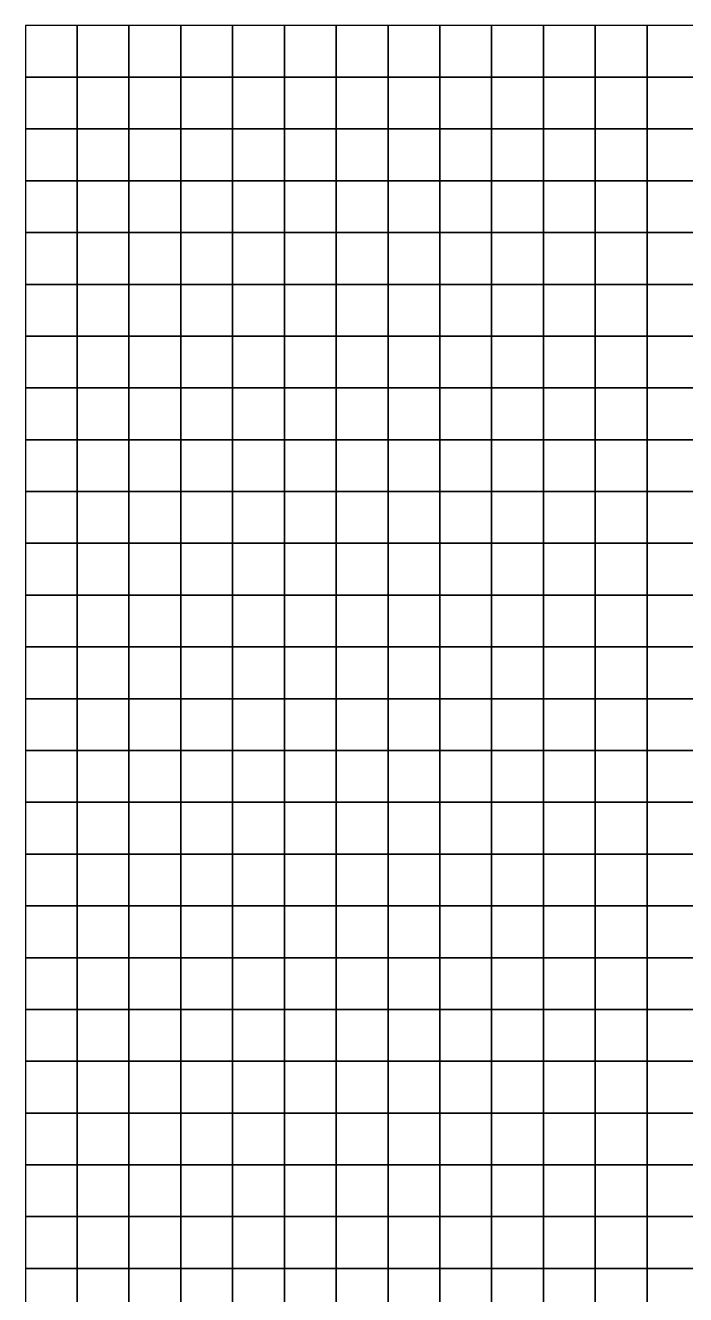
# Model space of a CAD drawing. Extents: x -32000 to 32000, y -32000 to 32000.
# Drawn here: x -32000 to -23843, y 16317 to 32000 of the extents above; entities that cross this region are included whole.
import ezdxf

# ---------------------------------------------------------------- set-up
doc = ezdxf.new("R2010")
doc.units = 0

msp = doc.modelspace()

# ---------------------------------------------------------------- linework, layer by layer
at = {"color": 1}
for points in [[(-32000, 31359.9961, 5097.1816), (-31360, 31359.9961, 5162.0684), (-31360, 32000), (-32000, 32000)], [(-31360, 31359.9961, 5162.0684), (-30720, 31359.9961, 5437.7554), (-30720, 32000), (-31360, 32000)], [(-30720, 31359.9961, 5437.7554), (-30080, 31359.9961, 5834.5679), (-30080, 32000), (-30720, 32000)], [(-30080, 31359.9961, 5834.5679), (-29440, 31359.9961, 5663.4302), (-29440, 32000), (-30080, 32000)], [(-29440, 31359.9961, 5663.4302), (-28800, 31359.9961, 5036.5762), (-28800, 32000), (-29440, 32000)], [(-28800, 31359.9961, 5036.5762), (-28160, 31359.9961, 4505.0884), (-28160, 32000), (-28800, 32000)], [(-28160, 31359.9961, 4505.0884), (-27520, 31359.9961, 3861.2915), (-27520, 32000), (-28160, 32000)], [(-27520, 31359.9961, 3861.2915), (-26880, 31359.9961, 3228.5823), (-26880, 32000), (-27520, 32000)], [(-26880, 31359.9961, 3228.5823), (-26240, 31359.9961, 2909.2935), (-26240, 32000), (-26880, 32000)], [(-26240, 31359.9961, 2909.2935), (-25600, 31359.9961, 2633.5693), (-25600, 32000), (-26240, 32000)], [(-25600, 31359.9961, 2633.5693), (-24960, 31359.9961, 2271.8357), (-24960, 32000), (-25600, 32000)], [(-24960, 31359.9961, 2271.8357), (-24320, 31359.9961, 2082.3611), (-24320, 32000), (-24960, 32000)], [(-24320, 31359.9961, 2082.3611), (-23680, 31359.9961, 2142.1033), (-23680, 32000), (-24320, 32000)], [(-32000, 30719.9961, 4813.6172), (-31360, 30719.9961, 4957.9424), (-31360, 31359.9961, 5162.0684), (-32000, 31359.9961, 5097.1816)], [(-31360, 30719.9961, 4957.9424), (-30720, 30719.9961, 5301.106), (-30720, 31359.9961, 5437.7554), (-31360, 31359.9961, 5162.0684)], [(-30720, 30719.9961, 5301.106), (-30080, 30719.9961, 5723.7813), (-30080, 31359.9961, 5834.5679), (-30720, 31359.9961, 5437.7554)], [(-30080, 30719.9961, 5723.7813), (-29440, 30719.9961, 5745.2559), (-29440, 31359.9961, 5663.4302), (-30080, 31359.9961, 5834.5679)], [(-29440, 30719.9961, 5745.2559), (-28800, 30719.9961, 5516.9048), (-28800, 31359.9961, 5036.5762), (-29440, 31359.9961, 5663.4302)], [(-28800, 30719.9961, 5516.9048), (-28160, 30719.9961, 5178.9829), (-28160, 31359.9961, 4505.0884), (-28800, 31359.9961, 5036.5762)], [(-28160, 30719.9961, 5178.9829), (-27520, 30719.9961, 4450.1167), (-27520, 31359.9961, 3861.2915), (-28160, 31359.9961, 4505.0884)], [(-27520, 30719.9961, 4450.1167), (-26880, 30719.9961, 3581.5974), (-26880, 31359.9961, 3228.5823), (-27520, 31359.9961, 3861.2915)], [(-26880, 30719.9961, 3581.5974), (-26240, 30719.9961, 3048.8745), (-26240, 31359.9961, 2909.2935), (-26880, 31359.9961, 3228.5823)], [(-26240, 30719.9961, 3048.8745), (-25600, 30719.9961, 2819.5901), (-25600, 31359.9961, 2633.5693), (-26240, 31359.9961, 2909.2935)], [(-25600, 30719.9961, 2819.5901), (-24960, 30719.9961, 2802.6511), (-24960, 31359.9961, 2271.8357), (-25600, 31359.9961, 2633.5693)], [(-24960, 30719.9961, 2802.6511), (-24320, 30719.9961, 2654.4028), (-24320, 31359.9961, 2082.3611), (-24960, 31359.9961, 2271.8357)], [(-24320, 30719.9961, 2654.4028), (-23680, 30719.9961, 2524.3857), (-23680, 31359.9961, 2142.1033), (-24320, 31359.9961, 2082.3611)], [(-32000, 30079.9961, 4884.0044), (-31360, 30079.9961, 4921.25), (-31360, 30719.9961, 4957.9424), (-32000, 30719.9961, 4813.6172)], [(-31360, 30079.9961, 4921.25), (-30720, 30079.9961, 5046.3403), (-30720, 30719.9961, 5301.106), (-31360, 30719.9961, 4957.9424)], [(-30720, 30079.9961, 5046.3403), (-30080, 30079.9961, 5269.6953), (-30080, 30719.9961, 5723.7813), (-30720, 30719.9961, 5301.106)], [(-30080, 30079.9961, 5269.6953), (-29440, 30079.9961, 5402.4482), (-29440, 30719.9961, 5745.2559), (-30080, 30719.9961, 5723.7813)], [(-29440, 30079.9961, 5402.4482), (-28800, 30079.9961, 5545.7593), (-28800, 30719.9961, 5516.9048), (-29440, 30719.9961, 5745.2559)], [(-28800, 30079.9961, 5545.7593), (-28160, 30079.9961, 5555.6343), (-28160, 30719.9961, 5178.9829), (-28800, 30719.9961, 5516.9048)], [(-28160, 30079.9961, 5555.6343), (-27520, 30079.9961, 4981.8804), (-27520, 30719.9961, 4450.1167), (-28160, 30719.9961, 5178.9829)], [(-27520, 30079.9961, 4981.8804), (-26880, 30079.9961, 4170.853), (-26880, 30719.9961, 3581.5974), (-27520, 30719.9961, 4450.1167)], [(-26880, 30079.9961, 4170.853), (-26240, 30079.9961, 3596.3677), (-26240, 30719.9961, 3048.8745), (-26880, 30719.9961, 3581.5974)], [(-26240, 30079.9961, 3596.3677), (-25600, 30079.9961, 3220.3423), (-25600, 30719.9961, 2819.5901), (-26240, 30719.9961, 3048.8745)], [(-25600, 30079.9961, 3220.3423), (-24960, 30079.9961, 3311.9861), (-24960, 30719.9961, 2802.6511), (-25600, 30719.9961, 2819.5901)], [(-24960, 30079.9961, 3311.9861), (-24320, 30079.9961, 3199.8572), (-24320, 30719.9961, 2654.4028), (-24960, 30719.9961, 2802.6511)], [(-24320, 30079.9961, 3199.8572), (-23680, 30079.9961, 2884.7847), (-23680, 30719.9961, 2524.3857), (-24320, 30719.9961, 2654.4028)], [(-32000, 29440, 4924.4321), (-31360, 29440, 4902.8008), (-31360, 30079.9961, 4921.25), (-32000, 30079.9961, 4884.0044)], [(-31360, 29440, 4902.8008), (-30720, 29440, 4908.5137), (-30720, 30079.9961, 5046.3403), (-31360, 30079.9961, 4921.25)], [(-30720, 29440, 4908.5137), (-30080, 29440, 4965.5693), (-30080, 30079.9961, 5269.6953), (-30720, 30079.9961, 5046.3403)], [(-30080, 29440, 4965.5693), (-29440, 29440, 5085.1763), (-29440, 30079.9961, 5402.4482), (-30080, 30079.9961, 5269.6953)], [(-29440, 29440, 5085.1763), (-28800, 29440, 5370.7896), (-28800, 30079.9961, 5545.7593), (-29440, 30079.9961, 5402.4482)], [(-28800, 29440, 5370.7896), (-28160, 29440, 5656.0991), (-28160, 30079.9961, 5555.6343), (-28800, 30079.9961, 5545.7593)], [(-28160, 29440, 5656.0991), (-27520, 29440, 5304.3179), (-27520, 30079.9961, 4981.8804), (-28160, 30079.9961, 5555.6343)], [(-27520, 29440, 5304.3179), (-26880, 29440, 4610.3164), (-26880, 30079.9961, 4170.853), (-27520, 30079.9961, 4981.8804)], [(-26880, 29440, 4610.3164), (-26240, 29440, 4153.1865), (-26240, 30079.9961, 3596.3677), (-26880, 30079.9961, 4170.853)], [(-26240, 29440, 4153.1865), (-25600, 29440, 3726.4783), (-25600, 30079.9961, 3220.3423), (-26240, 30079.9961, 3596.3677)], [(-25600, 29440, 3726.4783), (-24960, 29440, 3633.134), (-24960, 30079.9961, 3311.9861), (-25600, 30079.9961, 3220.3423)], [(-24960, 29440, 3633.134), (-24320, 29440, 3462.4221), (-24320, 30079.9961, 3199.8572), (-24960, 30079.9961, 3311.9861)], [(-24320, 29440, 3462.4221), (-23680, 29440, 3119.6563), (-23680, 30079.9961, 2884.7847), (-24320, 30079.9961, 3199.8572)], [(-32000, 28800, 4883.8467), (-31360, 28800, 4932.6523), (-31360, 29440, 4902.8008), (-32000, 29440, 4924.4321)], [(-31360, 28800, 4932.6523), (-30720, 28800, 4938.3413), (-30720, 29440, 4908.5137), (-31360, 29440, 4902.8008)], [(-30720, 28800, 4938.3413), (-30080, 28800, 4916.9932), (-30080, 29440, 4965.5693), (-30720, 29440, 4908.5137)], [(-30080, 28800, 4916.9932), (-29440, 28800, 5038.0288), (-29440, 29440, 5085.1763), (-30080, 29440, 4965.5693)], [(-29440, 28800, 5038.0288), (-28800, 28800, 5324.8071), (-28800, 29440, 5370.7896), (-29440, 29440, 5085.1763)], [(-28800, 28800, 5324.8071), (-28160, 28800, 5659.1646), (-28160, 29440, 5656.0991), (-28800, 29440, 5370.7896)], [(-28160, 28800, 5659.1646), (-27520, 28800, 5475.9478), (-27520, 29440, 5304.3179), (-28160, 29440, 5656.0991)], [(-27520, 28800, 5475.9478), (-26880, 28800, 4810.7656), (-26880, 29440, 4610.3164), (-27520, 29440, 5304.3179)], [(-26880, 28800, 4810.7656), (-26240, 28800, 4350.4741), (-26240, 29440, 4153.1865), (-26880, 29440, 4610.3164)], [(-26240, 28800, 4350.4741), (-25600, 28800, 4017.1299), (-25600, 29440, 3726.4783), (-26240, 29440, 4153.1865)], [(-25600, 28800, 4017.1299), (-24960, 28800, 3841.468), (-24960, 29440, 3633.134), (-25600, 29440, 3726.4783)], [(-24960, 28800, 3841.468), (-24320, 28800, 3607.5706), (-24320, 29440, 3462.4221), (-24960, 29440, 3633.134)], [(-24320, 28800, 3607.5706), (-23680, 28800, 3231.467), (-23680, 29440, 3119.6563), (-24320, 29440, 3462.4221)], [(-32000, 28160, 4927.7344), (-31360, 28160, 4873.8013), (-31360, 28800, 4932.6523), (-32000, 28800, 4883.8467)], [(-31360, 28160, 4873.8013), (-30720, 28160, 4885.502), (-30720, 28800, 4938.3413), (-31360, 28800, 4932.6523)], [(-30720, 28160, 4885.502), (-30080, 28160, 4913.0283), (-30080, 28800, 4916.9932), (-30720, 28800, 4938.3413)], [(-30080, 28160, 4913.0283), (-29440, 28160, 5056.4873), (-29440, 28800, 5038.0288), (-30080, 28800, 4916.9932)], [(-29440, 28160, 5056.4873), (-28800, 28160, 5203.6611), (-28800, 28800, 5324.8071), (-29440, 28800, 5038.0288)], [(-28800, 28160, 5203.6611), (-28160, 28160, 5329.521), (-28160, 28800, 5659.1646), (-28800, 28800, 5324.8071)], [(-28160, 28160, 5329.521), (-27520, 28160, 5441.6772), (-27520, 28800, 5475.9478), (-28160, 28800, 5659.1646)], [(-27520, 28160, 5441.6772), (-26880, 28160, 5011.9409), (-26880, 28800, 4810.7656), (-27520, 28800, 5475.9478)], [(-26880, 28160, 5011.9409), (-26240, 28160, 4512.0166), (-26240, 28800, 4350.4741), (-26880, 28800, 4810.7656)], [(-26240, 28160, 4512.0166), (-25600, 28160, 4129.8242), (-25600, 28800, 4017.1299), (-26240, 28800, 4350.4741)], [(-25600, 28160, 4129.8242), (-24960, 28160, 3933.1401), (-24960, 28800, 3841.468), (-25600, 28800, 4017.1299)], [(-24960, 28160, 3933.1401), (-24320, 28160, 3747.0063), (-24320, 28800, 3607.5706), (-24960, 28800, 3841.468)], [(-24320, 28160, 3747.0063), (-23680, 28160, 3428.0391), (-23680, 28800, 3231.467), (-24320, 28800, 3607.5706)], [(-32000, 27520, 4864.3701), (-31360, 27520, 4671.2251), (-31360, 28160, 4873.8013), (-32000, 28160, 4927.7344)], [(-31360, 27520, 4671.2251), (-30720, 27520, 4693.9419), (-30720, 28160, 4885.502), (-31360, 28160, 4873.8013)], [(-30720, 27520, 4693.9419), (-30080, 27520, 4872.7808), (-30080, 28160, 4913.0283), (-30720, 28160, 4885.502)], [(-30080, 27520, 4872.7808), (-29440, 27520, 5007.1348), (-29440, 28160, 5056.4873), (-30080, 28160, 4913.0283)], [(-29440, 27520, 5007.1348), (-28800, 27520, 4950.7246), (-28800, 28160, 5203.6611), (-29440, 28160, 5056.4873)], [(-28800, 27520, 4950.7246), (-28160, 27520, 4853.5112), (-28160, 28160, 5329.521), (-28800, 28160, 5203.6611)], [(-28160, 27520, 4853.5112), (-27520, 27520, 5096.6875), (-27520, 28160, 5441.6772), (-28160, 28160, 5329.521)], [(-27520, 27520, 5096.6875), (-26880, 27520, 5077.9033), (-26880, 28160, 5011.9409), (-27520, 28160, 5441.6772)], [(-26880, 27520, 5077.9033), (-26240, 27520, 4779.6743), (-26240, 28160, 4512.0166), (-26880, 28160, 5011.9409)], [(-26240, 27520, 4779.6743), (-25600, 27520, 4359.2202), (-25600, 28160, 4129.8242), (-26240, 28160, 4512.0166)], [(-25600, 27520, 4359.2202), (-24960, 27520, 3889.0823), (-24960, 28160, 3933.1401), (-25600, 28160, 4129.8242)], [(-24960, 27520, 3889.0823), (-24320, 27520, 3625.5027), (-24320, 28160, 3747.0063), (-24960, 28160, 3933.1401)], [(-24320, 27520, 3625.5027), (-23680, 27520, 3553.5259), (-23680, 28160, 3428.0391), (-24320, 28160, 3747.0063)], [(-32000, 26879.9961, 4611.7695), (-31360, 26879.9961, 4496.9604), (-31360, 27520, 4671.2251), (-32000, 27520, 4864.3701)], [(-31360, 26879.9961, 4496.9604), (-30720, 26879.9961, 4457.978), (-30720, 27520, 4693.9419), (-31360, 27520, 4671.2251)], [(-30720, 26879.9961, 4457.978), (-30080, 26879.9961, 4556.1421), (-30080, 27520, 4872.7808), (-30720, 27520, 4693.9419)], [(-30080, 26879.9961, 4556.1421), (-29440, 26879.9961, 4694.5044), (-29440, 27520, 5007.1348), (-30080, 27520, 4872.7808)], [(-29440, 26879.9961, 4694.5044), (-28800, 26879.9961, 4732.9531), (-28800, 27520, 4950.7246), (-29440, 27520, 5007.1348)], [(-28800, 26879.9961, 4732.9531), (-28160, 26879.9961, 4653.335), (-28160, 27520, 4853.5112), (-28800, 27520, 4950.7246)], [(-28160, 26879.9961, 4653.335), (-27520, 26879.9961, 4837.5107), (-27520, 27520, 5096.6875), (-28160, 27520, 4853.5112)], [(-27520, 26879.9961, 4837.5107), (-26880, 26879.9961, 5139.2881), (-26880, 27520, 5077.9033), (-27520, 27520, 5096.6875)], [(-26880, 26879.9961, 5139.2881), (-26240, 26879.9961, 5002.9424), (-26240, 27520, 4779.6743), (-26880, 27520, 5077.9033)], [(-26240, 26879.9961, 5002.9424), (-25600, 26879.9961, 4450.3027), (-25600, 27520, 4359.2202), (-26240, 27520, 4779.6743)], [(-25600, 26879.9961, 4450.3027), (-24960, 26879.9961, 3865.0547), (-24960, 27520, 3889.0823), (-25600, 27520, 4359.2202)], [(-24960, 26879.9961, 3865.0547), (-24320, 26879.9961, 3652.9785), (-24320, 27520, 3625.5027), (-24960, 27520, 3889.0823)], [(-24320, 26879.9961, 3652.9785), (-23680, 26879.9961, 3599.6108), (-23680, 27520, 3553.5259), (-24320, 27520, 3625.5027)], [(-32000, 26239.9961, 4150.2998), (-31360, 26239.9961, 4220.3784), (-31360, 26879.9961, 4496.9604), (-32000, 26879.9961, 4611.7695)], [(-31360, 26239.9961, 4220.3784), (-30720, 26239.9961, 4244.1553), (-30720, 26879.9961, 4457.978), (-31360, 26879.9961, 4496.9604)], [(-30720, 26239.9961, 4244.1553), (-30080, 26239.9961, 4283.7124), (-30080, 26879.9961, 4556.1421), (-30720, 26879.9961, 4457.978)], [(-30080, 26239.9961, 4283.7124), (-29440, 26239.9961, 4395.6357), (-29440, 26879.9961, 4694.5044), (-30080, 26879.9961, 4556.1421)], [(-29440, 26239.9961, 4395.6357), (-28800, 26239.9961, 4524.8677), (-28800, 26879.9961, 4732.9531), (-29440, 26879.9961, 4694.5044)], [(-28800, 26239.9961, 4524.8677), (-28160, 26239.9961, 4600.8291), (-28160, 26879.9961, 4653.335), (-28800, 26879.9961, 4732.9531)], [(-28160, 26239.9961, 4600.8291), (-27520, 26239.9961, 4717.6006), (-27520, 26879.9961, 4837.5107), (-28160, 26879.9961, 4653.335)], [(-27520, 26239.9961, 4717.6006), (-26880, 26239.9961, 4996.2651), (-26880, 26879.9961, 5139.2881), (-27520, 26879.9961, 4837.5107)], [(-26880, 26239.9961, 4996.2651), (-26240, 26239.9961, 5050.3965), (-26240, 26879.9961, 5002.9424), (-26880, 26879.9961, 5139.2881)], [(-26240, 26239.9961, 5050.3965), (-25600, 26239.9961, 4641.5015), (-25600, 26879.9961, 4450.3027), (-26240, 26879.9961, 5002.9424)], [(-25600, 26239.9961, 4641.5015), (-24960, 26239.9961, 4252.4746), (-24960, 26879.9961, 3865.0547), (-25600, 26879.9961, 4450.3027)], [(-24960, 26239.9961, 4252.4746), (-24320, 26239.9961, 3915.6411), (-24320, 26879.9961, 3652.9785), (-24960, 26879.9961, 3865.0547)], [(-24320, 26239.9961, 3915.6411), (-23680, 26239.9961, 3584.6458), (-23680, 26879.9961, 3599.6108), (-24320, 26879.9961, 3652.9785)], [(-32000, 25600, 3751.5869), (-31360, 25600, 3932.991), (-31360, 26239.9961, 4220.3784), (-32000, 26239.9961, 4150.2998)], [(-31360, 25600, 3932.991), (-30720, 25600, 4090.5247), (-30720, 26239.9961, 4244.1553), (-31360, 26239.9961, 4220.3784)], [(-30720, 25600, 4090.5247), (-30080, 25600, 4183.5283), (-30080, 26239.9961, 4283.7124), (-30720, 26239.9961, 4244.1553)], [(-30080, 25600, 4183.5283), (-29440, 25600, 4181.7197), (-29440, 26239.9961, 4395.6357), (-30080, 26239.9961, 4283.7124)], [(-29440, 25600, 4181.7197), (-28800, 25600, 4249.2456), (-28800, 26239.9961, 4524.8677), (-29440, 26239.9961, 4395.6357)], [(-28800, 25600, 4249.2456), (-28160, 25600, 4439.7905), (-28160, 26239.9961, 4600.8291), (-28800, 26239.9961, 4524.8677)], [(-28160, 25600, 4439.7905), (-27520, 25600, 4613.8311), (-27520, 26239.9961, 4717.6006), (-28160, 26239.9961, 4600.8291)], [(-27520, 25600, 4613.8311), (-26880, 25600, 4871.8574), (-26880, 26239.9961, 4996.2651), (-27520, 26239.9961, 4717.6006)], [(-26880, 25600, 4871.8574), (-26240, 25600, 5142.9458), (-26240, 26239.9961, 5050.3965), (-26880, 26239.9961, 4996.2651)], [(-26240, 25600, 5142.9458), (-25600, 25600, 5014.6831), (-25600, 26239.9961, 4641.5015), (-26240, 26239.9961, 5050.3965)], [(-25600, 25600, 5014.6831), (-24960, 25600, 4673.8281), (-24960, 26239.9961, 4252.4746), (-25600, 26239.9961, 4641.5015)], [(-24960, 25600, 4673.8281), (-24320, 25600, 4139.9185), (-24320, 26239.9961, 3915.6411), (-24960, 26239.9961, 4252.4746)], [(-24320, 25600, 4139.9185), (-23680, 25600, 3843.8003), (-23680, 26239.9961, 3584.6458), (-24320, 26239.9961, 3915.6411)], [(-32000, 24960, 3835.7891), (-31360, 24960, 3917.5776), (-31360, 25600, 3932.991), (-32000, 25600, 3751.5869)], [(-31360, 24960, 3917.5776), (-30720, 24960, 4006.4407), (-30720, 25600, 4090.5247), (-31360, 25600, 3932.991)], [(-30720, 24960, 4006.4407), (-30080, 24960, 4069.0803), (-30080, 25600, 4183.5283), (-30720, 25600, 4090.5247)], [(-30080, 24960, 4069.0803), (-29440, 24960, 3919.4175), (-29440, 25600, 4181.7197), (-30080, 25600, 4183.5283)], [(-29440, 24960, 3919.4175), (-28800, 24960, 3849.1306), (-28800, 25600, 4249.2456), (-29440, 25600, 4181.7197)], [(-28800, 24960, 3849.1306), (-28160, 24960, 4108.8735), (-28160, 25600, 4439.7905), (-28800, 25600, 4249.2456)], [(-28160, 24960, 4108.8735), (-27520, 24960, 4336.9771), (-27520, 25600, 4613.8311), (-28160, 25600, 4439.7905)], [(-27520, 24960, 4336.9771), (-26880, 24960, 4597.6855), (-26880, 25600, 4871.8574), (-27520, 25600, 4613.8311)], [(-26880, 24960, 4597.6855), (-26240, 24960, 4981.0259), (-26240, 25600, 5142.9458), (-26880, 25600, 4871.8574)], [(-26240, 24960, 4981.0259), (-25600, 24960, 5064.1416), (-25600, 25600, 5014.6831), (-26240, 25600, 5142.9458)], [(-25600, 24960, 5064.1416), (-24960, 24960, 4860.7466), (-24960, 25600, 4673.8281), (-25600, 25600, 5014.6831)], [(-24960, 24960, 4860.7466), (-24320, 24960, 4587.2505), (-24320, 25600, 4139.9185), (-24960, 25600, 4673.8281)], [(-24320, 24960, 4587.2505), (-23680, 24960, 4342.2925), (-23680, 25600, 3843.8003), (-24320, 25600, 4139.9185)], [(-32000, 24320, 3567.7686), (-31360, 24320, 3687.5215), (-31360, 24960, 3917.5776), (-32000, 24960, 3835.7891)], [(-31360, 24320, 3687.5215), (-30720, 24320, 3748.7405), (-30720, 24960, 4006.4407), (-31360, 24960, 3917.5776)], [(-30720, 24320, 3748.7405), (-30080, 24320, 3727.2197), (-30080, 24960, 4069.0803), (-30720, 24960, 4006.4407)], [(-30080, 24320, 3727.2197), (-29440, 24320, 3586.2197), (-29440, 24960, 3919.4175), (-30080, 24960, 4069.0803)], [(-29440, 24320, 3586.2197), (-28800, 24320, 3632.3147), (-28800, 24960, 3849.1306), (-29440, 24960, 3919.4175)], [(-28800, 24320, 3632.3147), (-28160, 24320, 3958.8784), (-28160, 24960, 4108.8735), (-28800, 24960, 3849.1306)], [(-28160, 24320, 3958.8784), (-27520, 24320, 4180.6396), (-27520, 24960, 4336.9771), (-28160, 24960, 4108.8735)], [(-27520, 24320, 4180.6396), (-26880, 24320, 4459.9644), (-26880, 24960, 4597.6855), (-27520, 24960, 4336.9771)], [(-26880, 24320, 4459.9644), (-26240, 24320, 4929.4897), (-26240, 24960, 4981.0259), (-26880, 24960, 4597.6855)], [(-26240, 24320, 4929.4897), (-25600, 24320, 5217.8154), (-25600, 24960, 5064.1416), (-26240, 24960, 4981.0259)], [(-25600, 24320, 5217.8154), (-24960, 24320, 5098.7114), (-24960, 24960, 4860.7466), (-25600, 24960, 5064.1416)], [(-24960, 24320, 5098.7114), (-24320, 24320, 4931.104), (-24320, 24960, 4587.2505), (-24960, 24960, 4860.7466)], [(-24320, 24320, 4931.104), (-23680, 24320, 4689.2168), (-23680, 24960, 4342.2925), (-24320, 24960, 4587.2505)], [(-32000, 23680, 2933.6819), (-31360, 23680, 3182.3203), (-31360, 24320, 3687.5215), (-32000, 24320, 3567.7686)], [(-31360, 23680, 3182.3203), (-30720, 23680, 3396.7185), (-30720, 24320, 3748.7405), (-31360, 24320, 3687.5215)], [(-30720, 23680, 3396.7185), (-30080, 23680, 3392.355), (-30080, 24320, 3727.2197), (-30720, 24320, 3748.7405)], [(-30080, 23680, 3392.355), (-29440, 23680, 3404.9915), (-29440, 24320, 3586.2197), (-30080, 24320, 3727.2197)], [(-29440, 23680, 3404.9915), (-28800, 23680, 3641.814), (-28800, 24320, 3632.3147), (-29440, 24320, 3586.2197)], [(-28800, 23680, 3641.814), (-28160, 23680, 3976.4009), (-28160, 24320, 3958.8784), (-28800, 24320, 3632.3147)], [(-28160, 23680, 3976.4009), (-27520, 23680, 4290.3979), (-27520, 24320, 4180.6396), (-28160, 24320, 3958.8784)], [(-27520, 23680, 4290.3979), (-26880, 23680, 4616.9048), (-26880, 24320, 4459.9644), (-27520, 24320, 4180.6396)], [(-26880, 23680, 4616.9048), (-26240, 23680, 5003.2837), (-26240, 24320, 4929.4897), (-26880, 24320, 4459.9644)], [(-26240, 23680, 5003.2837), (-25600, 23680, 5266.9722), (-25600, 24320, 5217.8154), (-26240, 24320, 4929.4897)], [(-25600, 23680, 5266.9722), (-24960, 23680, 5166.0381), (-24960, 24320, 5098.7114), (-25600, 24320, 5217.8154)], [(-24960, 23680, 5166.0381), (-24320, 23680, 4993.623), (-24320, 24320, 4931.104), (-24960, 24320, 5098.7114)], [(-24320, 23680, 4993.623), (-23680, 23680, 4919.0537), (-23680, 24320, 4689.2168), (-24320, 24320, 4931.104)], [(-32000, 23039.9961, 2901.8931), (-31360, 23039.9961, 3143.5042), (-31360, 23680, 3182.3203), (-32000, 23680, 2933.6819)], [(-31360, 23039.9961, 3143.5042), (-30720, 23039.9961, 3305.6912), (-30720, 23680, 3396.7185), (-31360, 23680, 3182.3203)], [(-30720, 23039.9961, 3305.6912), (-30080, 23039.9961, 3308.8914), (-30080, 23680, 3392.355), (-30720, 23680, 3396.7185)], [(-30080, 23039.9961, 3308.8914), (-29440, 23039.9961, 3347.5105), (-29440, 23680, 3404.9915), (-30080, 23680, 3392.355)], [(-29440, 23039.9961, 3347.5105), (-28800, 23039.9961, 3479.52), (-28800, 23680, 3641.814), (-29440, 23680, 3404.9915)], [(-28800, 23039.9961, 3479.52), (-28160, 23039.9961, 3755.7229), (-28160, 23680, 3976.4009), (-28800, 23680, 3641.814)], [(-28160, 23039.9961, 3755.7229), (-27520, 23039.9961, 4203.5879), (-27520, 23680, 4290.3979), (-28160, 23680, 3976.4009)], [(-27520, 23039.9961, 4203.5879), (-26880, 23039.9961, 4545.9683), (-26880, 23680, 4616.9048), (-27520, 23680, 4290.3979)], [(-26880, 23039.9961, 4545.9683), (-26240, 23039.9961, 4801.7065), (-26240, 23680, 5003.2837), (-26880, 23680, 4616.9048)], [(-26240, 23039.9961, 4801.7065), (-25600, 23039.9961, 5137.6445), (-25600, 23680, 5266.9722), (-26240, 23680, 5003.2837)], [(-25600, 23039.9961, 5137.6445), (-24960, 23039.9961, 5187.8091), (-24960, 23680, 5166.0381), (-25600, 23680, 5266.9722)], [(-24960, 23039.9961, 5187.8091), (-24320, 23039.9961, 5070.2852), (-24320, 23680, 4993.623), (-24960, 23680, 5166.0381)], [(-24320, 23039.9961, 5070.2852), (-23680, 23039.9961, 5039.0435), (-23680, 23680, 4919.0537), (-24320, 23680, 4993.623)], [(-32000, 22399.9961, 3139.0215), (-31360, 22399.9961, 3328.3157), (-31360, 23039.9961, 3143.5042), (-32000, 23039.9961, 2901.8931)], [(-31360, 22399.9961, 3328.3157), (-30720, 22399.9961, 3383.3552), (-30720, 23039.9961, 3305.6912), (-31360, 23039.9961, 3143.5042)], [(-30720, 22399.9961, 3383.3552), (-30080, 22399.9961, 3310.2168), (-30080, 23039.9961, 3308.8914), (-30720, 23039.9961, 3305.6912)], [(-30080, 22399.9961, 3310.2168), (-29440, 22399.9961, 3340.0107), (-29440, 23039.9961, 3347.5105), (-30080, 23039.9961, 3308.8914)], [(-29440, 22399.9961, 3340.0107), (-28800, 22399.9961, 3456.9233), (-28800, 23039.9961, 3479.52), (-29440, 23039.9961, 3347.5105)], [(-28800, 22399.9961, 3456.9233), (-28160, 22399.9961, 3611.9128), (-28160, 23039.9961, 3755.7229), (-28800, 23039.9961, 3479.52)], [(-28160, 22399.9961, 3611.9128), (-27520, 22399.9961, 3710.3333), (-27520, 23039.9961, 4203.5879), (-28160, 23039.9961, 3755.7229)], [(-27520, 22399.9961, 3710.3333), (-26880, 22399.9961, 4041.291), (-26880, 23039.9961, 4545.9683), (-27520, 23039.9961, 4203.5879)], [(-26880, 22399.9961, 4041.291), (-26240, 22399.9961, 4643.5137), (-26240, 23039.9961, 4801.7065), (-26880, 23039.9961, 4545.9683)], [(-26240, 22399.9961, 4643.5137), (-25600, 22399.9961, 5219.5928), (-25600, 23039.9961, 5137.6445), (-26240, 23039.9961, 4801.7065)], [(-25600, 22399.9961, 5219.5928), (-24960, 22399.9961, 5264.897), (-24960, 23039.9961, 5187.8091), (-25600, 23039.9961, 5137.6445)], [(-24960, 22399.9961, 5264.897), (-24320, 22399.9961, 4943.9287), (-24320, 23039.9961, 5070.2852), (-24960, 23039.9961, 5187.8091)], [(-24320, 22399.9961, 4943.9287), (-23680, 22399.9961, 4831.5293), (-23680, 23039.9961, 5039.0435), (-24320, 23039.9961, 5070.2852)], [(-32000, 21760, 3330.9958), (-31360, 21760, 3408.6963), (-31360, 22399.9961, 3328.3157), (-32000, 22399.9961, 3139.0215)], [(-31360, 21760, 3408.6963), (-30720, 21760, 3380.4805), (-30720, 22399.9961, 3383.3552), (-31360, 22399.9961, 3328.3157)], [(-30720, 21760, 3380.4805), (-30080, 21760, 3313.4167), (-30080, 22399.9961, 3310.2168), (-30720, 22399.9961, 3383.3552)], [(-30080, 21760, 3313.4167), (-29440, 21760, 3334.9949), (-29440, 22399.9961, 3340.0107), (-30080, 22399.9961, 3310.2168)], [(-29440, 21760, 3334.9949), (-28800, 21760, 3489.2822), (-28800, 22399.9961, 3456.9233), (-29440, 22399.9961, 3340.0107)], [(-28800, 21760, 3489.2822), (-28160, 21760, 3589.7664), (-28160, 22399.9961, 3611.9128), (-28800, 22399.9961, 3456.9233)], [(-28160, 21760, 3589.7664), (-27520, 21760, 3592.9661), (-27520, 22399.9961, 3710.3333), (-28160, 22399.9961, 3611.9128)], [(-27520, 21760, 3592.9661), (-26880, 21760, 3881.6025), (-26880, 22399.9961, 4041.291), (-27520, 22399.9961, 3710.3333)], [(-26880, 21760, 3881.6025), (-26240, 21760, 4665.0361), (-26240, 22399.9961, 4643.5137), (-26880, 22399.9961, 4041.291)], [(-26240, 21760, 4665.0361), (-25600, 21760, 5358.6279), (-25600, 22399.9961, 5219.5928), (-26240, 22399.9961, 4643.5137)], [(-25600, 21760, 5358.6279), (-24960, 21760, 5311.376), (-24960, 22399.9961, 5264.897), (-25600, 22399.9961, 5219.5928)], [(-24960, 21760, 5311.376), (-24320, 21760, 4727.5049), (-24320, 22399.9961, 4943.9287), (-24960, 22399.9961, 5264.897)], [(-24320, 21760, 4727.5049), (-23680, 21760, 4299.8384), (-23680, 22399.9961, 4831.5293), (-24320, 22399.9961, 4943.9287)], [(-32000, 21120, 3097.8955), (-31360, 21120, 3297.3411), (-31360, 21760, 3408.6963), (-32000, 21760, 3330.9958)], [(-31360, 21120, 3297.3411), (-30720, 21120, 3434.9473), (-30720, 21760, 3380.4805), (-31360, 21760, 3408.6963)], [(-30720, 21120, 3434.9473), (-30080, 21120, 3367.0205), (-30080, 21760, 3313.4167), (-30720, 21760, 3380.4805)], [(-30080, 21120, 3367.0205), (-29440, 21120, 3367.907), (-29440, 21760, 3334.9949), (-30080, 21760, 3313.4167)], [(-29440, 21120, 3367.907), (-28800, 21120, 3592.7939), (-28800, 21760, 3489.2822), (-29440, 21760, 3334.9949)], [(-28800, 21120, 3592.7939), (-28160, 21120, 3887.4614), (-28160, 21760, 3589.7664), (-28800, 21760, 3489.2822)], [(-28160, 21120, 3887.4614), (-27520, 21120, 4177.543), (-27520, 21760, 3592.9661), (-28160, 21760, 3589.7664)], [(-27520, 21120, 4177.543), (-26880, 21120, 4450.8691), (-26880, 21760, 3881.6025), (-27520, 21760, 3592.9661)], [(-26880, 21120, 4450.8691), (-26240, 21120, 4957.7324), (-26240, 21760, 4665.0361), (-26880, 21760, 3881.6025)], [(-26240, 21120, 4957.7324), (-25600, 21120, 5447.4878), (-25600, 21760, 5358.6279), (-26240, 21760, 4665.0361)], [(-25600, 21120, 5447.4878), (-24960, 21120, 5157.897), (-24960, 21760, 5311.376), (-25600, 21760, 5358.6279)], [(-24960, 21120, 5157.897), (-24320, 21120, 4415.7739), (-24320, 21760, 4727.5049), (-24960, 21760, 5311.376)], [(-24320, 21120, 4415.7739), (-23680, 21120, 3750.196), (-23680, 21760, 4299.8384), (-24320, 21760, 4727.5049)], [(-32000, 20480, 2619.2866), (-31360, 20480, 2939.832), (-31360, 21120, 3297.3411), (-32000, 21120, 3097.8955)], [(-31360, 20480, 2939.832), (-30720, 20480, 3392.7346), (-30720, 21120, 3434.9473), (-31360, 21120, 3297.3411)], [(-30720, 20480, 3392.7346), (-30080, 20480, 3528.5588), (-30080, 21120, 3367.0205), (-30720, 21120, 3434.9473)], [(-30080, 20480, 3528.5588), (-29440, 20480, 3546.1543), (-29440, 21120, 3367.907), (-30080, 21120, 3367.0205)], [(-29440, 20480, 3546.1543), (-28800, 20480, 3801.9939), (-28800, 21120, 3592.7939), (-29440, 21120, 3367.907)], [(-28800, 20480, 3801.9939), (-28160, 20480, 4215.6172), (-28160, 21120, 3887.4614), (-28800, 21120, 3592.7939)], [(-28160, 20480, 4215.6172), (-27520, 20480, 4678.627), (-27520, 21120, 4177.543), (-28160, 21120, 3887.4614)], [(-27520, 20480, 4678.627), (-26880, 20480, 5076.6768), (-26880, 21120, 4450.8691), (-27520, 21120, 4177.543)], [(-26880, 20480, 5076.6768), (-26240, 20480, 5350.0986), (-26240, 21120, 4957.7324), (-26880, 21120, 4450.8691)], [(-26240, 20480, 5350.0986), (-25600, 20480, 5534.2661), (-25600, 21120, 5447.4878), (-26240, 21120, 4957.7324)], [(-25600, 20480, 5534.2661), (-24960, 20480, 4994.5791), (-24960, 21120, 5157.897), (-25600, 21120, 5447.4878)], [(-24960, 20480, 4994.5791), (-24320, 20480, 3977.5981), (-24320, 21120, 4415.7739), (-24960, 21120, 5157.897)], [(-24320, 20480, 3977.5981), (-23680, 20480, 3376.1631), (-23680, 21120, 3750.196), (-24320, 21120, 4415.7739)], [(-32000, 19840, 2836.363), (-31360, 19840, 2914.4414), (-31360, 20480, 2939.832), (-32000, 20480, 2619.2866)], [(-31360, 19840, 2914.4414), (-30720, 19840, 3214.936), (-30720, 20480, 3392.7346), (-31360, 20480, 2939.832)], [(-30720, 19840, 3214.936), (-30080, 19840, 3531.9927), (-30080, 20480, 3528.5588), (-30720, 20480, 3392.7346)], [(-30080, 19840, 3531.9927), (-29440, 19840, 3712.0144), (-29440, 20480, 3546.1543), (-30080, 20480, 3528.5588)], [(-29440, 19840, 3712.0144), (-28800, 19840, 4051.4324), (-28800, 20480, 3801.9939), (-29440, 20480, 3546.1543)], [(-28800, 19840, 4051.4324), (-28160, 19840, 4494.4517), (-28160, 20480, 4215.6172), (-28800, 20480, 3801.9939)], [(-28160, 19840, 4494.4517), (-27520, 19840, 4802.2417), (-27520, 20480, 4678.627), (-28160, 20480, 4215.6172)], [(-27520, 19840, 4802.2417), (-26880, 19840, 5047.4863), (-26880, 20480, 5076.6768), (-27520, 20480, 4678.627)], [(-26880, 19840, 5047.4863), (-26240, 19840, 5305.8828), (-26240, 20480, 5350.0986), (-26880, 20480, 5076.6768)], [(-26240, 19840, 5305.8828), (-25600, 19840, 5535.0776), (-25600, 20480, 5534.2661), (-26240, 20480, 5350.0986)], [(-25600, 19840, 5535.0776), (-24960, 19840, 5093.6416), (-24960, 20480, 4994.5791), (-25600, 20480, 5534.2661)], [(-24960, 19840, 5093.6416), (-24320, 19840, 4112.4634), (-24320, 20480, 3977.5981), (-24960, 20480, 4994.5791)], [(-24320, 19840, 4112.4634), (-23680, 19840, 3495.5959), (-23680, 20480, 3376.1631), (-24320, 20480, 3977.5981)], [(-32000, 19199.9961, 3113.374), (-31360, 19199.9961, 3144.8855), (-31360, 19840, 2914.4414), (-32000, 19840, 2836.363)], [(-31360, 19199.9961, 3144.8855), (-30720, 19199.9961, 3299.1304), (-30720, 19840, 3214.936), (-31360, 19840, 2914.4414)], [(-30720, 19199.9961, 3299.1304), (-30080, 19199.9961, 3616.3132), (-30080, 19840, 3531.9927), (-30720, 19840, 3214.936)], [(-30080, 19199.9961, 3616.3132), (-29440, 19199.9961, 3908.73), (-29440, 19840, 3712.0144), (-30080, 19840, 3531.9927)], [(-29440, 19199.9961, 3908.73), (-28800, 19199.9961, 4297.2266), (-28800, 19840, 4051.4324), (-29440, 19840, 3712.0144)], [(-28800, 19199.9961, 4297.2266), (-28160, 19199.9961, 4693.6709), (-28160, 19840, 4494.4517), (-28800, 19840, 4051.4324)], [(-28160, 19199.9961, 4693.6709), (-27520, 19199.9961, 4835.2974), (-27520, 19840, 4802.2417), (-28160, 19840, 4494.4517)], [(-27520, 19199.9961, 4835.2974), (-26880, 19199.9961, 4931.917), (-26880, 19840, 5047.4863), (-27520, 19840, 4802.2417)], [(-26880, 19199.9961, 4931.917), (-26240, 19199.9961, 5291.2974), (-26240, 19840, 5305.8828), (-26880, 19840, 5047.4863)], [(-26240, 19199.9961, 5291.2974), (-25600, 19199.9961, 5593.7456), (-25600, 19840, 5535.0776), (-26240, 19840, 5305.8828)], [(-25600, 19199.9961, 5593.7456), (-24960, 19199.9961, 5149.5371), (-24960, 19840, 5093.6416), (-25600, 19840, 5535.0776)], [(-24960, 19199.9961, 5149.5371), (-24320, 19199.9961, 4281.1685), (-24320, 19840, 4112.4634), (-24960, 19840, 5093.6416)], [(-24320, 19199.9961, 4281.1685), (-23680, 19199.9961, 3677.5491), (-23680, 19840, 3495.5959), (-24320, 19840, 4112.4634)], [(-32000, 18559.9961, 3393.0615), (-31360, 18559.9961, 3545.8782), (-31360, 19199.9961, 3144.8855), (-32000, 19199.9961, 3113.374)], [(-31360, 18559.9961, 3545.8782), (-30720, 18559.9961, 3710.0669), (-30720, 19199.9961, 3299.1304), (-31360, 19199.9961, 3144.8855)], [(-30720, 18559.9961, 3710.0669), (-30080, 18559.9961, 3965.3931), (-30080, 19199.9961, 3616.3132), (-30720, 19199.9961, 3299.1304)], [(-30080, 18559.9961, 3965.3931), (-29440, 18559.9961, 4071.2327), (-29440, 19199.9961, 3908.73), (-30080, 19199.9961, 3616.3132)], [(-29440, 18559.9961, 4071.2327), (-28800, 18559.9961, 4148.4258), (-28800, 19199.9961, 4297.2266), (-29440, 19199.9961, 3908.73)], [(-28800, 18559.9961, 4148.4258), (-28160, 18559.9961, 4394.7378), (-28160, 19199.9961, 4693.6709), (-28800, 19199.9961, 4297.2266)], [(-28160, 18559.9961, 4394.7378), (-27520, 18559.9961, 4742.9048), (-27520, 19199.9961, 4835.2974), (-28160, 19199.9961, 4693.6709)], [(-27520, 18559.9961, 4742.9048), (-26880, 18559.9961, 5079.29), (-26880, 19199.9961, 4931.917), (-27520, 19199.9961, 4835.2974)], [(-26880, 18559.9961, 5079.29), (-26240, 18559.9961, 5488.6411), (-26240, 19199.9961, 5291.2974), (-26880, 19199.9961, 4931.917)], [(-26240, 18559.9961, 5488.6411), (-25600, 18559.9961, 5661.3477), (-25600, 19199.9961, 5593.7456), (-26240, 19199.9961, 5291.2974)], [(-25600, 18559.9961, 5661.3477), (-24960, 18559.9961, 5172.9951), (-24960, 19199.9961, 5149.5371), (-25600, 19199.9961, 5593.7456)], [(-24960, 18559.9961, 5172.9951), (-24320, 18559.9961, 4489.2061), (-24320, 19199.9961, 4281.1685), (-24960, 19199.9961, 5149.5371)], [(-24320, 18559.9961, 4489.2061), (-23680, 18559.9961, 4017.0842), (-23680, 19199.9961, 3677.5491), (-24320, 19199.9961, 4281.1685)], [(-32000, 17920, 3598.2856), (-31360, 17920, 3710.6216), (-31360, 18559.9961, 3545.8782), (-32000, 18559.9961, 3393.0615)], [(-31360, 17920, 3710.6216), (-30720, 17920, 3870.3945), (-30720, 18559.9961, 3710.0669), (-31360, 18559.9961, 3545.8782)], [(-30720, 17920, 3870.3945), (-30080, 17920, 4048.6003), (-30080, 18559.9961, 3965.3931), (-30720, 18559.9961, 3710.0669)], [(-30080, 17920, 4048.6003), (-29440, 17920, 4049.3801), (-29440, 18559.9961, 4071.2327), (-30080, 18559.9961, 3965.3931)], [(-29440, 17920, 4049.3801), (-28800, 17920, 3931.7126), (-28800, 18559.9961, 4148.4258), (-29440, 18559.9961, 4071.2327)], [(-28800, 17920, 3931.7126), (-28160, 17920, 4052.5181), (-28160, 18559.9961, 4394.7378), (-28800, 18559.9961, 4148.4258)], [(-28160, 17920, 4052.5181), (-27520, 17920, 4454.7646), (-27520, 18559.9961, 4742.9048), (-28160, 18559.9961, 4394.7378)], [(-27520, 17920, 4454.7646), (-26880, 17920, 4939.8149), (-26880, 18559.9961, 5079.29), (-27520, 18559.9961, 4742.9048)], [(-26880, 17920, 4939.8149), (-26240, 17920, 5419.6367), (-26240, 18559.9961, 5488.6411), (-26880, 18559.9961, 5079.29)], [(-26240, 17920, 5419.6367), (-25600, 17920, 5447.8247), (-25600, 18559.9961, 5661.3477), (-26240, 18559.9961, 5488.6411)], [(-25600, 17920, 5447.8247), (-24960, 17920, 4931.4478), (-24960, 18559.9961, 5172.9951), (-25600, 18559.9961, 5661.3477)], [(-24960, 17920, 4931.4478), (-24320, 17920, 4454.8804), (-24320, 18559.9961, 4489.2061), (-24960, 18559.9961, 5172.9951)], [(-24320, 17920, 4454.8804), (-23680, 17920, 4125.2285), (-23680, 18559.9961, 4017.0842), (-24320, 18559.9961, 4489.2061)], [(-32000, 17280, 3436.1787), (-31360, 17280, 3649.7605), (-31360, 17920, 3710.6216), (-32000, 17920, 3598.2856)], [(-31360, 17280, 3649.7605), (-30720, 17280, 3809.6895), (-30720, 17920, 3870.3945), (-31360, 17920, 3710.6216)], [(-30720, 17280, 3809.6895), (-30080, 17280, 3897.9138), (-30080, 17920, 4048.6003), (-30720, 17920, 3870.3945)], [(-30080, 17280, 3897.9138), (-29440, 17280, 3943.0027), (-29440, 17920, 4049.3801), (-30080, 17920, 4048.6003)], [(-29440, 17280, 3943.0027), (-28800, 17280, 3882.0022), (-28800, 17920, 3931.7126), (-29440, 17920, 4049.3801)], [(-28800, 17280, 3882.0022), (-28160, 17280, 4014.6343), (-28160, 17920, 4052.5181), (-28800, 17920, 3931.7126)], [(-28160, 17280, 4014.6343), (-27520, 17280, 4185.6392), (-27520, 17920, 4454.7646), (-28160, 17920, 4052.5181)], [(-27520, 17280, 4185.6392), (-26880, 17280, 4566.3452), (-26880, 17920, 4939.8149), (-27520, 17920, 4454.7646)], [(-26880, 17280, 4566.3452), (-26240, 17280, 5159.6841), (-26240, 17920, 5419.6367), (-26880, 17920, 4939.8149)], [(-26240, 17280, 5159.6841), (-25600, 17280, 5182.2813), (-25600, 17920, 5447.8247), (-26240, 17920, 5419.6367)], [(-25600, 17280, 5182.2813), (-24960, 17280, 4708.6445), (-24960, 17920, 4931.4478), (-25600, 17920, 5447.8247)], [(-24960, 17280, 4708.6445), (-24320, 17280, 4247.8833), (-24320, 17920, 4454.8804), (-24960, 17920, 4931.4478)], [(-24320, 17280, 4247.8833), (-23680, 17280, 3927.259), (-23680, 17920, 4125.2285), (-24320, 17920, 4454.8804)], [(-32000, 16640, 3226.8364), (-31360, 16640, 3601.8235), (-31360, 17280, 3649.7605), (-32000, 17280, 3436.1787)], [(-31360, 16640, 3601.8235), (-30720, 16640, 3797.6223), (-30720, 17280, 3809.6895), (-31360, 17280, 3649.7605)], [(-30720, 16640, 3797.6223), (-30080, 16640, 3810.7136), (-30080, 17280, 3897.9138), (-30720, 17280, 3809.6895)], [(-30080, 16640, 3810.7136), (-29440, 16640, 3849.3809), (-29440, 17280, 3943.0027), (-30080, 17280, 3897.9138)], [(-29440, 16640, 3849.3809), (-28800, 16640, 3839.5317), (-28800, 17280, 3882.0022), (-29440, 17280, 3943.0027)], [(-28800, 16640, 3839.5317), (-28160, 16640, 4031.8306), (-28160, 17280, 4014.6343), (-28800, 17280, 3882.0022)], [(-28160, 16640, 4031.8306), (-27520, 16640, 4265.4995), (-27520, 17280, 4185.6392), (-28160, 17280, 4014.6343)], [(-27520, 16640, 4265.4995), (-26880, 16640, 4657.1167), (-26880, 17280, 4566.3452), (-27520, 17280, 4185.6392)], [(-26880, 16640, 4657.1167), (-26240, 16640, 5175.9565), (-26240, 17280, 5159.6841), (-26880, 17280, 4566.3452)], [(-26240, 16640, 5175.9565), (-25600, 16640, 5049.6191), (-25600, 17280, 5182.2813), (-26240, 17280, 5159.6841)], [(-25600, 16640, 5049.6191), (-24960, 16640, 4485.3618), (-24960, 17280, 4708.6445), (-25600, 17280, 5182.2813)], [(-24960, 16640, 4485.3618), (-24320, 16640, 4038.5552), (-24320, 17280, 4247.8833), (-24960, 17280, 4708.6445)], [(-24320, 16640, 4038.5552), (-23680, 16640, 3766.9846), (-23680, 17280, 3927.259), (-24320, 17280, 4247.8833)], [(-32000, 16000, 2797.7935), (-31360, 16000, 3255.5256), (-31360, 16640, 3601.8235), (-32000, 16640, 3226.8364)], [(-31360, 16000, 3255.5256), (-30720, 16000, 3687.9219), (-30720, 16640, 3797.6223), (-31360, 16640, 3601.8235)], [(-30720, 16000, 3687.9219), (-30080, 16000, 3783.6543), (-30080, 16640, 3810.7136), (-30720, 16640, 3797.6223)], [(-30080, 16000, 3783.6543), (-29440, 16000, 3786.8545), (-29440, 16640, 3849.3809), (-30080, 16640, 3810.7136)], [(-29440, 16000, 3786.8545), (-28800, 16000, 3798.5774), (-28800, 16640, 3839.5317), (-29440, 16640, 3849.3809)], [(-28800, 16000, 3798.5774), (-28160, 16000, 3927.4639), (-28160, 16640, 4031.8306), (-28800, 16640, 3839.5317)], [(-28160, 16000, 3927.4639), (-27520, 16000, 4207.6807), (-27520, 16640, 4265.4995), (-28160, 16640, 4031.8306)], [(-27520, 16000, 4207.6807), (-26880, 16000, 4856.5835), (-26880, 16640, 4657.1167), (-27520, 16640, 4265.4995)], [(-26880, 16000, 4856.5835), (-26240, 16000, 5226.0732), (-26240, 16640, 5175.9565), (-26880, 16640, 4657.1167)], [(-26240, 16000, 5226.0732), (-25600, 16000, 4687.1143), (-25600, 16640, 5049.6191), (-26240, 16640, 5175.9565)], [(-25600, 16000, 4687.1143), (-24960, 16000, 3995.4792), (-24960, 16640, 4485.3618), (-25600, 16640, 5049.6191)], [(-24960, 16000, 3995.4792), (-24320, 16000, 3794.7393), (-24320, 16640, 4038.5552), (-24960, 16640, 4485.3618)], [(-24320, 16000, 3794.7393), (-23680, 16000, 3676.9553), (-23680, 16640, 3766.9846), (-24320, 16640, 4038.5552)]]:
    msp.add_3dface(points, dxfattribs=at)

doc.saveas('drawing.dxf')
